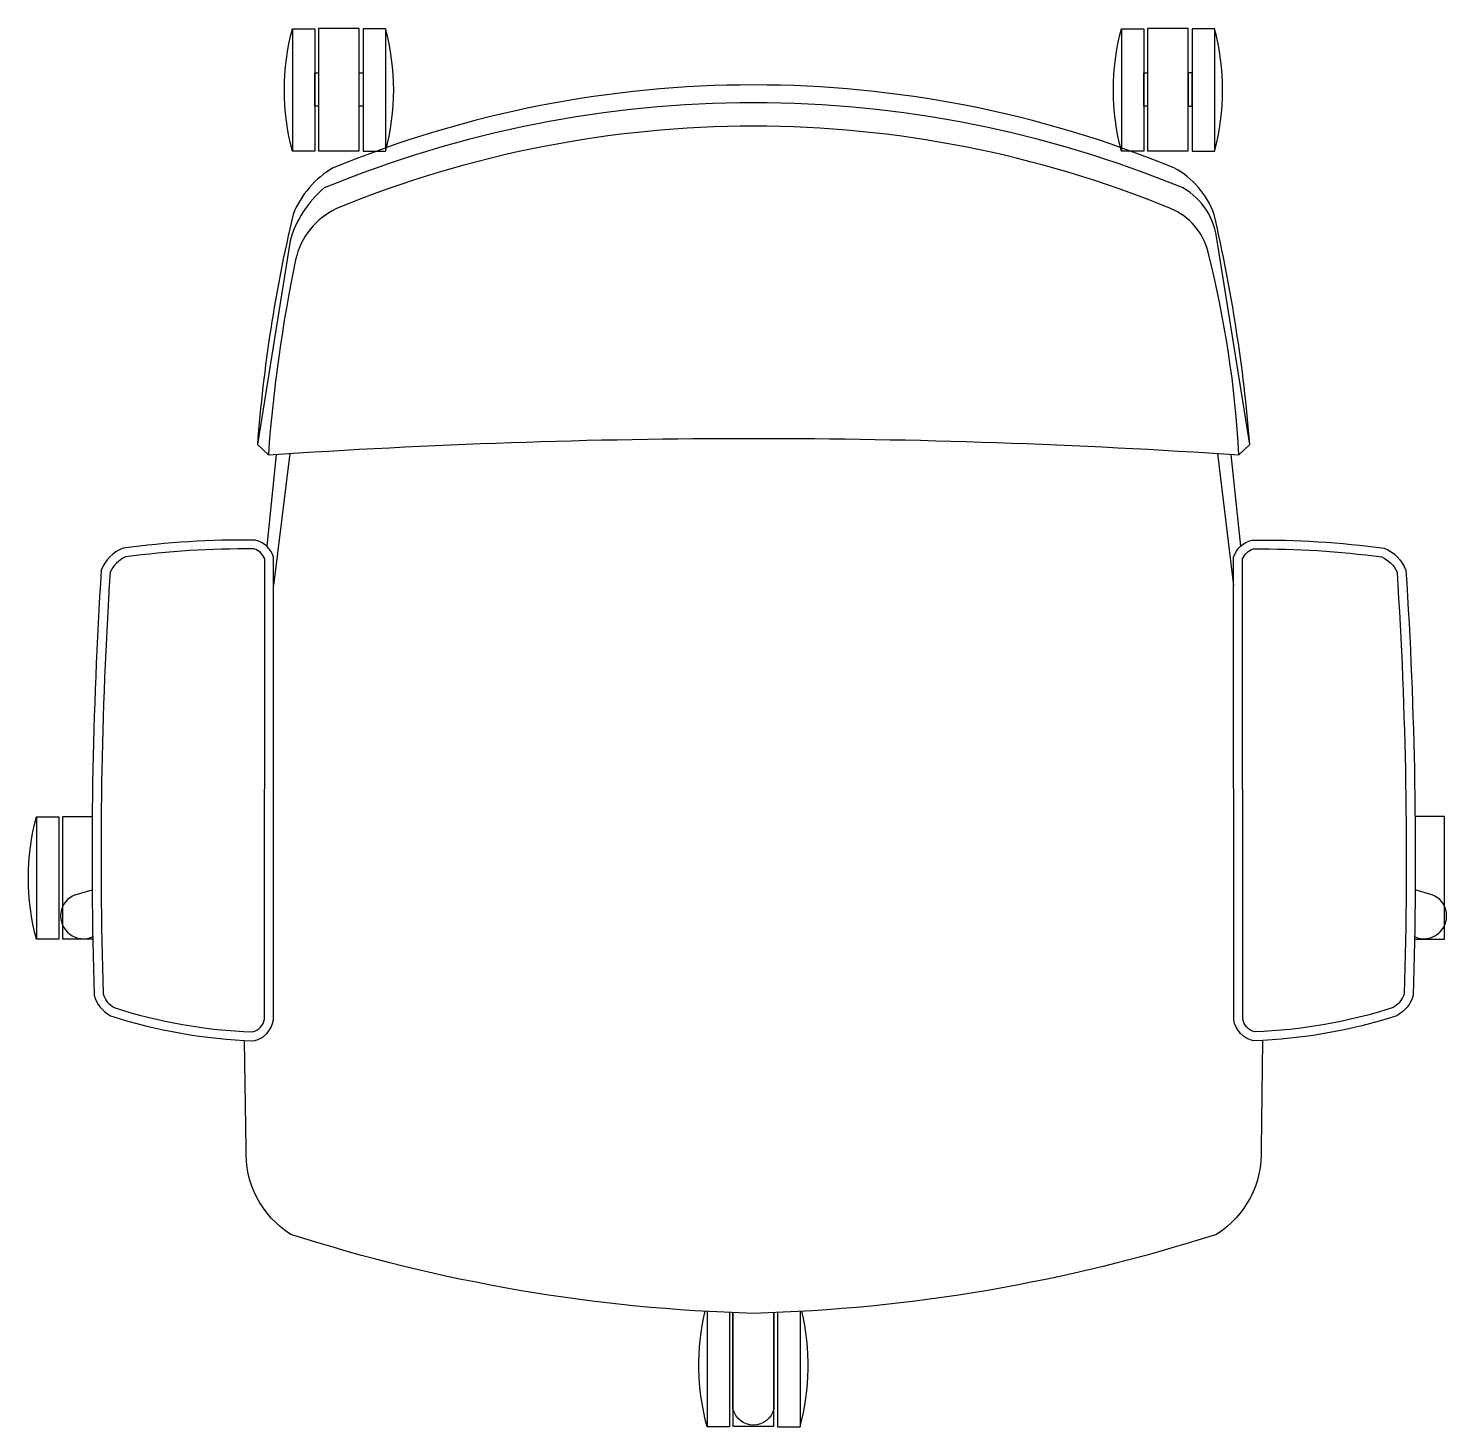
# Paper-space layout 'office1 floor1' of a CAD drawing. Header units: inches. Extents: x 0.3 to 10.8, y 1.4 to 4.2.
# Drawn here: x 5.1695 to 5.2927, y 2.8487 to 2.9701 of the extents above; entities that cross this region are included whole.
import ezdxf

# ---------------------------------------------------------------- set-up
doc = ezdxf.new("R2010")
doc.units = ezdxf.units.IN
doc.header["$MEASUREMENT"] = 0
doc.layers.add('linecad.com', color=7, linetype='Continuous')

psp = doc.layouts.new('office1 floor1')

# ---------------------------------------------------------------- linework, layer by layer
at = {"layer": 'linecad.com', "color": 0}
for points in [[(5.19244, 2.97012), (5.19439, 2.97012), (5.19439, 2.95949), (5.19244, 2.95949, -0.132264)], [(5.20052, 2.97012), (5.19857, 2.97012), (5.19857, 2.95949), (5.20052, 2.95949, 0.132264)], [(5.26443, 2.97012), (5.26638, 2.97012), (5.26638, 2.95949), (5.26443, 2.95949, -0.132264)], [(5.27251, 2.97012), (5.27056, 2.97012), (5.27056, 2.95949), (5.27251, 2.95949, 0.132264)], [(5.19034, 2.93311, -0.034196), (5.27463, 2.93311, 0.048918), (5.27195, 2.95072, 0.23913), (5.2687, 2.9545, 0.197425), (5.19626, 2.9545, 0.232708), (5.19271, 2.95006, 0.033538)], [(5.1892, 2.92572, 0.036942), (5.17772, 2.92501, 0.205386), (5.17583, 2.92311, 0.023869), (5.17521, 2.88621, 0.207684), (5.17663, 2.88442, 0.069937), (5.18904, 2.88224, 0.314992), (5.19079, 2.88407), (5.1908, 2.92423, 0.2627)], [(5.27576, 2.92572, -0.036942), (5.28725, 2.92501, -0.205386), (5.28913, 2.92311, -0.023869), (5.28976, 2.88621, -0.207684), (5.28833, 2.88442, -0.069937), (5.27593, 2.88224, -0.314992), (5.27418, 2.88407), (5.27417, 2.92423, -0.2627)], [(5.18909, 2.92495, 0.036286), (5.17793, 2.92425, 0.184954), (5.1766, 2.92293, 0.023722), (5.17599, 2.88633, 0.189455), (5.17694, 2.88513, 0.068952), (5.18896, 2.88302, 0.289319), (5.19001, 2.88413), (5.19002, 2.92409, 0.228492)], [(5.27587, 2.92495, -0.036286), (5.28704, 2.92425, -0.184954), (5.28836, 2.92293, -0.023722), (5.28898, 2.88633, -0.189455), (5.28802, 2.88513, -0.068952), (5.276, 2.88302, -0.289319), (5.27496, 2.88413), (5.27495, 2.92409, -0.228492)], [(5.1702, 2.90169), (5.17215, 2.90169), (5.17215, 2.89106), (5.1702, 2.89106, -0.132264)]]:
    psp.add_lwpolyline(points, format="xyb", close=True, dxfattribs=at)
for points in [[(5.19244, 2.97012), (5.19244, 2.95949)], [(5.20052, 2.97012), (5.20052, 2.95949)], [(5.26443, 2.97012), (5.26443, 2.95949)], [(5.27251, 2.97012), (5.27251, 2.95949)], [(5.19102, 2.93316), (5.1902, 2.92518)], [(5.1922, 2.93323), (5.1908, 2.92177)], [(5.27277, 2.93323), (5.27417, 2.92177)], [(5.27394, 2.93316), (5.27477, 2.92518)], [(5.1702, 2.90169), (5.1702, 2.89106)], [(5.17509, 2.89108), (5.17249, 2.89108), (5.17249, 2.90171), (5.17504, 2.90171)], [(5.28987, 2.89108), (5.29248, 2.89108), (5.29248, 2.90171), (5.28992, 2.90171)], [(5.17357, 2.89492), (5.17504, 2.89536)], [(5.29139, 2.89492), (5.28993, 2.89536)], [(5.22844, 2.85875), (5.22844, 2.84874)], [(5.23069, 2.85864), (5.23069, 2.84877), (5.23424, 2.84877), (5.23424, 2.85864)], [(5.23652, 2.85875), (5.23652, 2.84874)]]:
    psp.add_lwpolyline(points, dxfattribs=at)
for points in [[(5.19824, 2.97015), (5.19469, 2.97015), (5.19469, 2.95952), (5.19824, 2.95952)], [(5.27023, 2.97015), (5.26668, 2.97015), (5.26668, 2.95952), (5.27023, 2.95952)], [(5.19439, 2.96629), (5.19469, 2.96629), (5.19469, 2.96339), (5.19439, 2.96339)], [(5.19824, 2.96629), (5.19857, 2.96629), (5.19857, 2.96339), (5.19824, 2.96339)], [(5.26638, 2.96629), (5.26668, 2.96629), (5.26668, 2.96339), (5.26638, 2.96339)], [(5.27056, 2.96629), (5.27023, 2.96628), (5.27023, 2.96338), (5.27056, 2.96339)]]:
    psp.add_lwpolyline(points, close=True, dxfattribs=at)
for points in [[(5.27558, 2.93401, 0.036562), (5.27248, 2.95399, 0.18741), (5.26899, 2.95804, 0.197175), (5.19598, 2.95804, 0.17293), (5.19249, 2.95399, 0.039433), (5.18939, 2.93401)], [(5.27463, 2.93311), (5.27557, 2.93401), (5.27273, 2.95169, 0.246313), (5.26978, 2.95629, 0.198235), (5.19518, 2.95629, 0.149718), (5.19223, 2.95169), (5.18939, 2.93401), (5.19034, 2.93311)], [(5.27669, 2.88227), (5.27655, 2.87289, -0.271607), (5.27267, 2.86544, -0.071293), (5.23248, 2.85858, -0.071293), (5.1923, 2.86544, -0.271607), (5.18841, 2.87289), (5.18827, 2.88227)], [(5.23039, 2.85865), (5.23039, 2.84874), (5.22844, 2.84874, -0.124353), (5.22828, 2.85876, -0.124353)], [(5.23424, 2.85864), (5.23424, 2.85029, -0.791848), (5.23069, 2.85029), (5.23069, 2.85864)], [(5.23457, 2.85865), (5.23457, 2.84874), (5.23652, 2.84874, 0.124348), (5.23668, 2.85876, 0.124348)]]:
    psp.add_lwpolyline(points, format="xyb", dxfattribs=at)
for centre, start, end in [((5.17427, 2.89308), 110.7248, 294.5195), ((5.2907, 2.89308), 245.4805, 69.2752)]:
    psp.add_arc(centre, 0.00197, start, end, dxfattribs=at)

doc.saveas('drawing.dxf')
